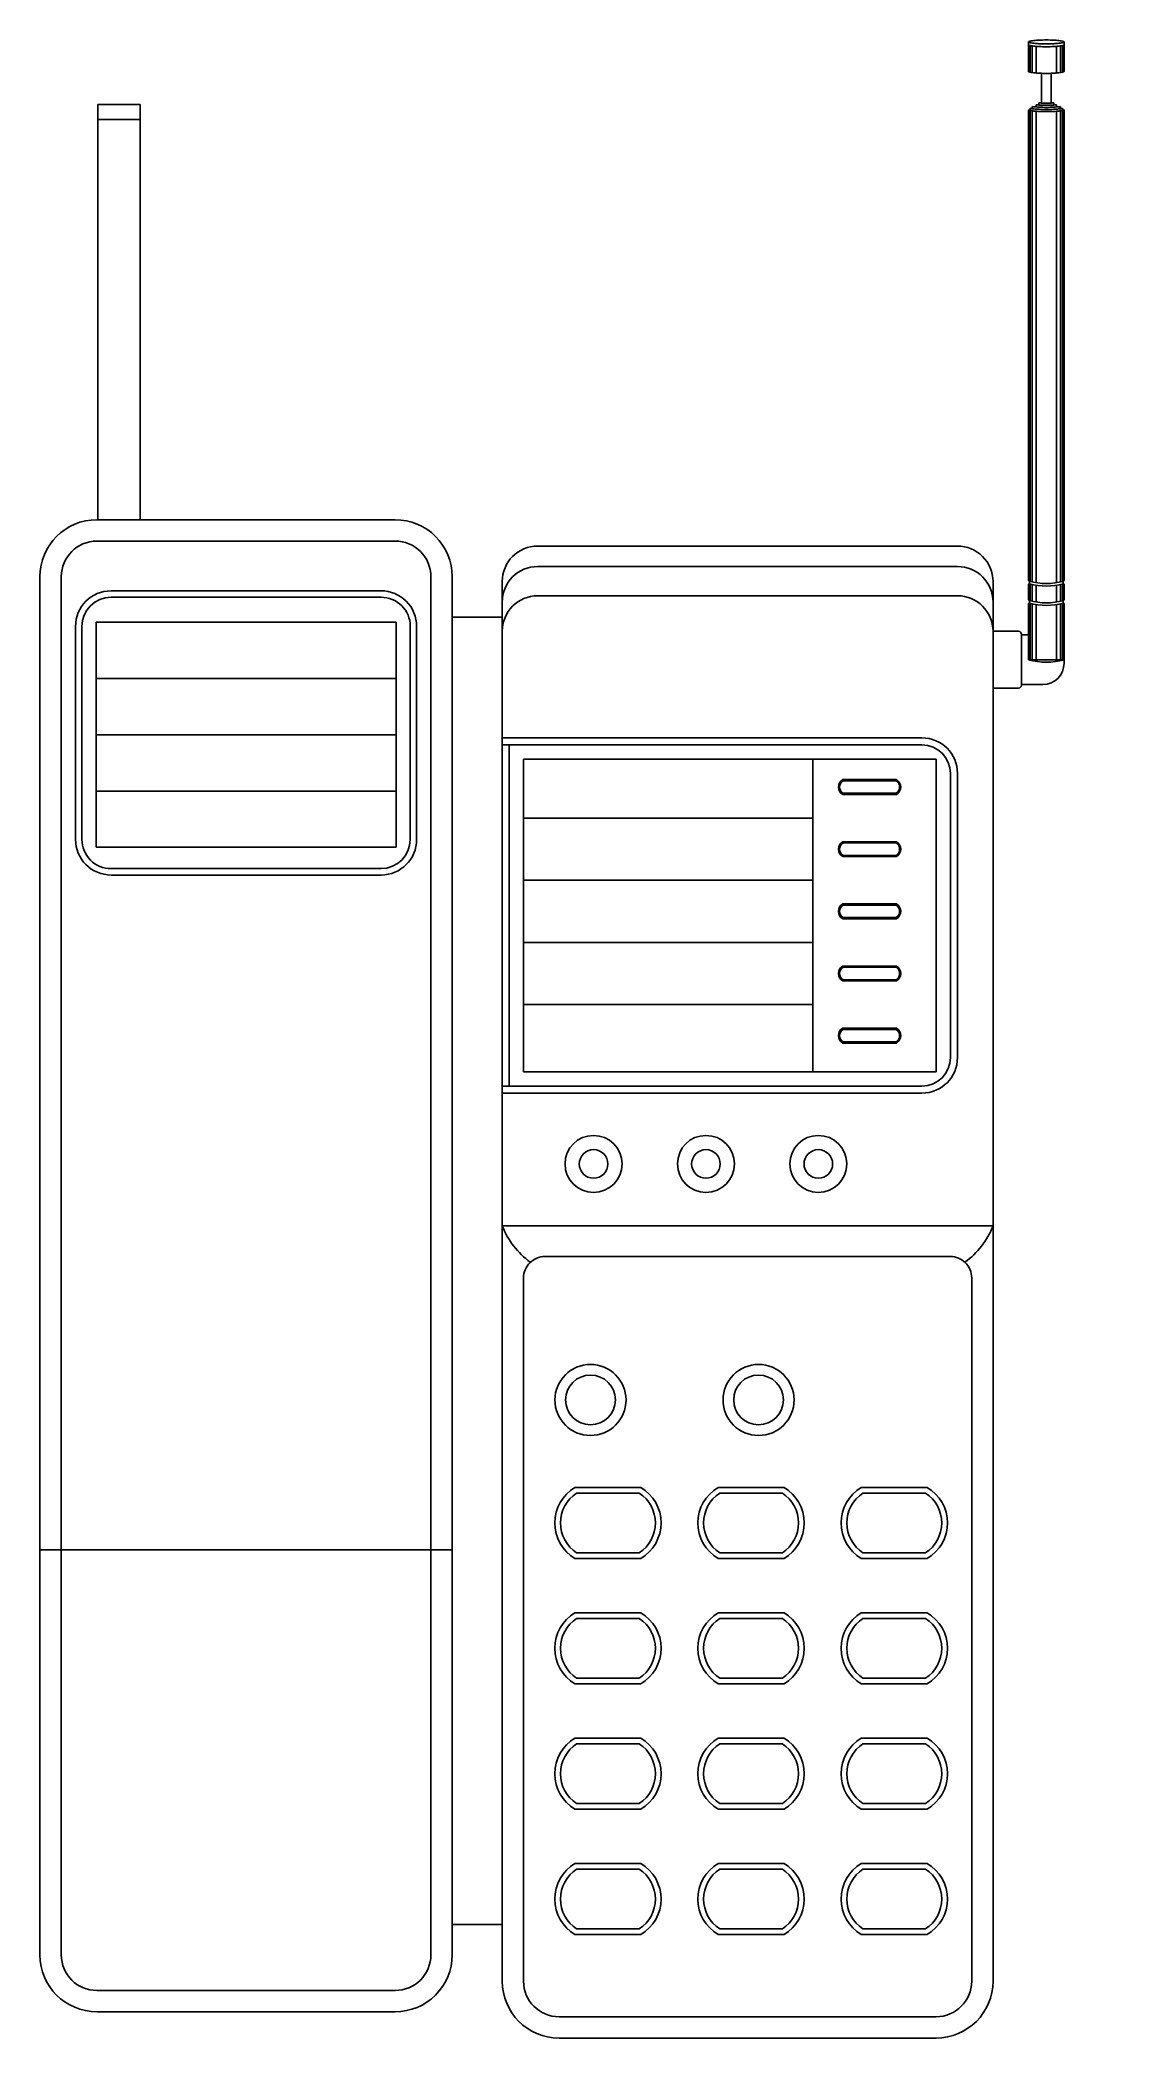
# Model space of a CAD drawing. Extents: x 4.453 to 4.604, y 2.663 to 2.944.
import ezdxf

# ---------------------------------------------------------------- set-up
doc = ezdxf.new("R2010")
doc.units = 0
doc.header["$MEASUREMENT"] = 0
doc.layers.add('ACES', color=2, linetype='CONTINUOUS')
doc.layers.add('ACES-I', color=1, linetype='CONTINUOUS')

msp = doc.modelspace()

# ---------------------------------------------------------------- linework, layer by layer
at = {"layer": 'ACES'}
for p, q in [((4.592199651828278, 2.939399918090991), (4.592199651828278, 2.943556577597129)), ((4.597199651828278, 2.939399918090991), (4.597199651828278, 2.943556577597129)), ((4.59402824763998, 2.939175258014578), (4.59402824763998, 2.93495534410457)), ((4.595371056016576, 2.939175258014578), (4.595371056016576, 2.934955344104569)), ((4.46121980605142, 2.934740603830831), (4.46721980605142, 2.934740603830831)), ((4.46121980605142, 2.876296050397526), (4.46121980605142, 2.934740603830831)), ((4.46721980605142, 2.934740603830831), (4.46721980605142, 2.876296050397526)), ((4.592199651828278, 2.867755361325098), (4.592199651828278, 2.934019308688947)), ((4.592410114480684, 2.933912968444974), (4.592410114480684, 2.934221190402087)), ((4.59272580896264, 2.93415644443216), (4.59272580896264, 2.934460892081913)), ((4.593251967103694, 2.93439675247431), (4.593251967103694, 2.934697894084358)), ((4.593630925881979, 2.934971584843258), (4.593630925881979, 2.93467115818948)), ((4.595768377774577, 2.934971584843257), (4.595768377774577, 2.93467115818948)), ((4.596147336552861, 2.93439675247431), (4.596147336552861, 2.934697894084358)), ((4.596673494693918, 2.93415644443216), (4.596673494693918, 2.934460892081913)), ((4.596989189175872, 2.933912968444974), (4.596989189175872, 2.934221190402086)), ((4.597199651828278, 2.867755361325098), (4.597199651828278, 2.934019308688947)), ((4.461102284988566, 2.876296050397525), (4.46121980605142, 2.876296050397525)), ((4.46721980605142, 2.876296050397525), (4.503102284988566, 2.876296050397526)), ((4.523141585994233, 2.872598354866801), (4.582199651828279, 2.872598354866802)), ((4.453102284988566, 2.868296050397525), (4.453102284988566, 2.674296050397526)), ((4.511102284988566, 2.868296050397526), (4.511102284988566, 2.862598354866801)), ((4.518141585994234, 2.867598354866801), (4.518141585994234, 2.862598354866801)), ((4.587199651828278, 2.867598354866802), (4.587199651828278, 2.860598354866802)), ((4.592199651828278, 2.865033095650824), (4.592199651828278, 2.867192063945514)), ((4.592310161759102, 2.867291510118096), (4.592310161759102, 2.867648611989793)), ((4.597089141897453, 2.867291510116754), (4.597089141897453, 2.867648611989793)), ((4.597199651828278, 2.865033095650825), (4.597199651828278, 2.867192063945515)), ((4.592199651828278, 2.860098354866802), (4.592199651828278, 2.864469798271356)), ((4.592310161759102, 2.864569244443467), (4.592310161759102, 2.864926346315646)), ((4.597089141897453, 2.864569244442107), (4.597089141897453, 2.864926346315646)), ((4.597199651828278, 2.856598354866802), (4.597199651828278, 2.864469798271356)), ((4.518141585994234, 2.862598354866801), (4.511102284988565, 2.862598354866801)), ((4.587199651828278, 2.860598354866802), (4.590799651828278, 2.860598354866803)), ((4.591199651828278, 2.860198354866803), (4.591199651828278, 2.860098354866802)), ((4.591199651828278, 2.860098354866802), (4.592199651828278, 2.860098354866802)), ((4.597199651828278, 2.857098354866802), (4.597199651828278, 2.856098354866802)), ((4.587199651828278, 2.852598354866802), (4.590799651828278, 2.852598354866802)), ((4.587199651828278, 2.852598354866802), (4.587199651828278, 2.670598354866802)), ((4.591199651828278, 2.853098354866802), (4.591199651828278, 2.852998354866802)), ((4.591199651828278, 2.853098354866802), (4.594199651828278, 2.853098354866802)), ((4.518141585994234, 2.678598354866801), (4.511102284988565, 2.678598354866802)), ((4.511102284988565, 2.678598354866802), (4.511102284988565, 2.674296050397525)), ((4.518141585994234, 2.678598354866801), (4.518141585994234, 2.670598354866801)), ((4.461102284988566, 2.666296050397526), (4.503102284988565, 2.666296050397525)), ((4.526141585994234, 2.662598354866802), (4.579199651828278, 2.662598354866801))]:
    msp.add_line(p, q, dxfattribs=at)
for points in [[(4.597178351180786, 2.943506467148999, 0.2037166067445042), (4.597199651828278, 2.943556577597129, 0.3402222953324194), (4.597147885224426, 2.943623849139051, 0.03744663574923868), (4.596467418781244, 2.943750619025508, 0.01597467810338586), (4.595733899851504, 2.943807493815061, 0.01135934946128536), (4.594699651828278, 2.943830993616805, 0.01135934946105342), (4.593665403805067, 2.943807493815062, 0.01597467810357692), (4.592931884875312, 2.943750619025508, 0.03744663574955492), (4.59225141843213, 2.943623849139051, 0.3402222953295732), (4.592199651828278, 2.943556577597129, 0.3402222953277932)], [(4.592199651828278, 2.939399918090991, 0.3402222953277932), (4.59225141843213, 2.939332646549069, 0.0374466357492389), (4.592931884875312, 2.939205876662612, 0.01597467810353046), (4.593665403805066, 2.939149001873058, 0.003986503239431687), (4.59402824763998, 2.939135402480801, 0.01135934946119753)], [(4.595371056016576, 2.939135402480801, 0.003986503239495054), (4.595733899851492, 2.939149001873059, 0.01597467810369119), (4.596467418781244, 2.939205876662612, 0.03744663574912146), (4.597147885224427, 2.939332646549069, 0.3402222953284234), (4.597199651828278, 2.939399918090991, 0.3402222953324194)], [(4.592199651828278, 2.934019308688947, 0.3402222953277932), (4.59225141843213, 2.933952037147025, 0.008830109944980749), (4.592410114480684, 2.933912968444974, 0.01597467810353046)], [(4.592410114480684, 2.934221190402087, 0.01862353988038308), (4.59272580896264, 2.93415644443216, 0.01597467810378742)], [(4.59272580896264, 2.934460892081913, 0.01703504552089286), (4.592997351508163, 2.934421685000062, 0.005858912975407436), (4.593251967103694, 2.93439675247431, 0.01135934946088001)], [(4.593251967103694, 2.934697894084358, 0.008946465564118409), (4.593630925881979, 2.93467115818948, 0.01135934946096765)], [(4.593630925881979, 2.934971584843258, 0.002158915777050329), (4.593719907580202, 2.934967154056359, 0.00357623835800873), (4.59402824763998, 2.93495534410457, 0.007782794936798455)], [(4.595371056016576, 2.934955344104569, 0.003576238358122314), (4.595679396076361, 2.934967154056359, 0.002158915776910856), (4.595768377774577, 2.934971584843257, 0.03744663574831585)], [(4.595768377774577, 2.93467115818948, 0.00894646556425153), (4.596147336552861, 2.934697894084358, 0.03744663574882812)], [(4.596147336552861, 2.93439675247431, 0.005858912975614633), (4.596401952148399, 2.934421685000063, 0.01703504552058099), (4.596673494693918, 2.934460892081913, 0.03744663574860889)], [(4.596673494693918, 2.93415644443216, 0.01862353988018291), (4.596989189175872, 2.934221190402086, 0.03744663574913838)], [(4.596989189175872, 2.933912968444974, 0.008830109944988273), (4.597147885224427, 2.933952037147025, 0.3402222953284234), (4.597199651828278, 2.934019308688947, 0.3402222953324194)]]:
    msp.add_lwpolyline(points, format="xyb", dxfattribs=at)
for centre, radius, start, end in [((4.594699651828278, 2.875931481857467), 0.008962970012128202, 254.6441078463023, 254.6441078463071), ((4.461102284988566, 2.868296050397525), 0.008, 90.00000000000053, 180), ((4.503102284988566, 2.868296050397526), 0.008, 0, 90.00000000000057), ((4.523141585994233, 2.867598354866801), 0.005, 90, 180), ((4.582199651828279, 2.867598354866802), 0.005, 0, 90.00000000000026), ((4.592299651828278, 2.867755361325098), 0.0001, 180, 254.2887426561623), ((4.592299651828278, 2.867192063945514), 0.0001, 74.64410784652935, 180), ((4.597099651828279, 2.867192063945515), 0.0001, 0, 105.3558921534706), ((4.592299651828278, 2.865033095650824), 0.0001, 180, 254.2887426565877), ((4.592299651828278, 2.864469798271356), 0.0001, 74.64410784618359, 180), ((4.594699651828278, 2.873564932348535), 0.008962970012128202, 254.2887426565208, 254.5382035267163), ((4.597099651828279, 2.864469798271356), 0.0001, 0, 105.3558921538164), ((4.594699651828278, 2.873564932348535), 0.008962970012128202, 285.4617964732838, 285.7112573434846), ((4.597099651828279, 2.865033095650825), 0.0001, 285.7112573433434, 0), ((4.590799651828278, 2.860198354866803), 0.0004, 0, 90.00000000000635), ((4.594199651828278, 2.856098354866802), 0.003, 270, 0), ((4.590799651828278, 2.852998354866802), 0.0004, 270.0000000000064, 0), ((4.461102284988566, 2.674296050397526), 0.008, 180, 270), ((4.503102284988565, 2.674296050397525), 0.008, 269.9999999999994, 359.9999999999997), ((4.526141585994234, 2.670598354866801), 0.008, 180, 270), ((4.579199651828278, 2.670598354866802), 0.008, 270, 0)]:
    msp.add_arc(centre, radius, start, end, dxfattribs=at)
at = {"layer": 'ACES-I'}
for p, q in [((4.592199651828278, 2.943506467148999), (4.592220952475771, 2.943506467148999)), ((4.592410114480684, 2.939293577847019), (4.592410114480684, 2.943049351588065)), ((4.59272580896264, 2.939233194076615), (4.59272580896264, 2.942988967817664)), ((4.593251967103694, 2.939175258014578), (4.593251967103694, 2.942931031755714)), ((4.596147336552861, 2.939175258014578), (4.596147336552861, 2.942931031755829)), ((4.596673494693918, 2.939233194076616), (4.596673494693918, 2.94298896781764)), ((4.596989189175872, 2.939293577847018), (4.596989189175872, 2.94304935158804)), ((4.597178351180786, 2.943506467148999), (4.597199651828278, 2.943506467148999)), ((4.592410114480684, 2.867621584935757), (4.592410114480684, 2.933912968444974)), ((4.592725808962639, 2.86754427083666), (4.59272580896264, 2.933852584674571)), ((4.593251967103694, 2.867441914512442), (4.593251967103694, 2.933794648612534)), ((4.596147336552861, 2.867441914512442), (4.596147336552861, 2.933794648612534)), ((4.596673494693917, 2.86754427083666), (4.596673494693918, 2.933852584674572)), ((4.596989189175872, 2.867621584935757), (4.596989189175872, 2.933912968444974)), ((4.46121980605142, 2.932619906727131), (4.46721980605142, 2.932619906727131)), ((4.46121980605142, 2.876296050397525), (4.46721980605142, 2.876296050397525)), ((4.461102284988566, 2.873296050397525), (4.503102284988566, 2.873296050397526)), ((4.523141585994233, 2.869717117953858), (4.582199651828278, 2.869717117953858)), ((4.456102284988566, 2.868296050397525), (4.456102284988566, 2.674296050397526)), ((4.463102284988565, 2.866296050397525), (4.501102284988566, 2.866296050397526)), ((4.508102284988566, 2.868296050397526), (4.508102284988565, 2.674296050397525)), ((4.592410114480684, 2.86489931926161), (4.592410114480684, 2.867265868770542)), ((4.592725808962639, 2.864822005162513), (4.592725808962639, 2.867188554671446)), ((4.593251967103694, 2.864719648838295), (4.593251967103694, 2.867086198347228)), ((4.596147336552861, 2.864719648838295), (4.596147336552861, 2.867086198347228)), ((4.596673494693917, 2.864822005162513), (4.596673494693917, 2.867188554671446)), ((4.596989189175872, 2.86489931926161), (4.596989189175872, 2.867265868770543)), ((4.463102284988565, 2.865396050397525), (4.501102284988566, 2.865396050397526)), ((4.523141585994233, 2.865598354866802), (4.582199651828278, 2.865598354866802)), ((4.592410114480684, 2.856598354866802), (4.592410114480684, 2.864543603096396)), ((4.592725808962639, 2.856598354866802), (4.592725808962639, 2.864466288997299)), ((4.593251967103694, 2.856598354866802), (4.593251967103694, 2.864363932673081)), ((4.596147336552861, 2.856598354866802), (4.596147336552861, 2.864363932673081)), ((4.596673494693917, 2.856598354866802), (4.596673494693917, 2.864466288997299)), ((4.596989189175872, 2.856598354866802), (4.596989189175872, 2.864543603096395)), ((4.458102284988565, 2.861296050397526), (4.458102284988565, 2.831296050397525)), ((4.459002284988565, 2.861296050397526), (4.459002284988565, 2.831296050397525)), ((4.461002284988565, 2.861896050397525), (4.461002284988565, 2.846046050397526)), ((4.461002284988565, 2.861896050397525), (4.503202284988566, 2.861896050397526)), ((4.503202284988566, 2.861896050397526), (4.503202284988566, 2.830196050397526)), ((4.505202284988566, 2.861296050397526), (4.505202284988566, 2.831296050397526)), ((4.506102284988565, 2.861296050397526), (4.506102284988565, 2.831296050397526)), ((4.511102284988566, 2.862598354866801), (4.511102284988565, 2.678598354866802)), ((4.518141585994234, 2.862598354866801), (4.518141585994234, 2.678598354866801)), ((4.587199651828278, 2.860598354866802), (4.587199651828278, 2.852598354866802)), ((4.591199651828278, 2.860098354866802), (4.591199651828278, 2.853098354866802)), ((4.592199651828278, 2.856598354866802), (4.592199651828278, 2.860098354866802)), ((4.592199651828278, 2.856598354866802), (4.597199651828278, 2.856598354866802)), ((4.461002284988565, 2.853971050397526), (4.503202284988566, 2.853971050397526)), ((4.461002284988565, 2.846046050397526), (4.461002284988565, 2.830196050397525)), ((4.461002284988565, 2.846046050397526), (4.503202284988566, 2.846046050397526)), ((4.518141585994234, 2.845598354866802), (4.577199651828279, 2.845598354866802)), ((4.518141585994234, 2.844598354866802), (4.577199651828279, 2.844598354866802)), ((4.519141585994234, 2.844598354866802), (4.519141585994234, 2.796598354866801)), ((4.521141585994235, 2.842598354866802), (4.521141585994234, 2.798598354866801)), ((4.521141585994235, 2.842598354866802), (4.579199651828278, 2.842598354866802)), ((4.561837905775052, 2.842598354866801), (4.561837905775051, 2.798598354866801)), ((4.579199651828278, 2.842598354866802), (4.579199651828278, 2.798598354866801)), ((4.581199651828278, 2.840598354866802), (4.581199651828278, 2.800598354866801)), ((4.582199651828279, 2.840598354866802), (4.582199651828279, 2.800598354866801)), ((4.461002284988565, 2.838121050397525), (4.503202284988566, 2.838121050397525)), ((4.573627869160964, 2.839720960136871), (4.56604794238914, 2.839720960136871)), ((4.57358021719434, 2.839553762610069), (4.566095594355833, 2.839553762610069)), ((4.57358021719434, 2.837798188578643), (4.566095594355833, 2.837798188578643)), ((4.573627869160964, 2.83763099105184), (4.56604794238914, 2.83763099105184)), ((4.561837905775052, 2.834303053521689), (4.521141585994235, 2.83430305352169)), ((4.461002284988565, 2.830196050397525), (4.503202284988566, 2.830196050397526)), ((4.573627869160964, 2.83097511599154), (4.56604794238914, 2.83097511599154)), ((4.57358021719434, 2.830807918464738), (4.566095594355833, 2.830807918464738)), ((4.463102284988565, 2.827196050397526), (4.501102284988566, 2.827196050397526)), ((4.573627869160964, 2.828885146906508), (4.56604794238914, 2.828885146906508)), ((4.57358021719434, 2.829052344433312), (4.566095594355833, 2.829052344433312)), ((4.463102284988565, 2.826296050397525), (4.501102284988566, 2.826296050397526)), ((4.561837905775052, 2.82555720937636), (4.521141585994234, 2.82555720937636)), ((4.573627869160964, 2.82222927184621), (4.56604794238914, 2.82222927184621)), ((4.57358021719434, 2.822062074319406), (4.566095594355833, 2.822062074319406)), ((4.573627869160964, 2.820139302761178), (4.56604794238914, 2.820139302761178)), ((4.57358021719434, 2.82030650028798), (4.566095594355833, 2.82030650028798)), ((4.561837905775051, 2.816811365231027), (4.521141585994235, 2.816811365231028)), ((4.573627869160964, 2.813483427700878), (4.56604794238914, 2.813483427700878)), ((4.57358021719434, 2.813316230174075), (4.566095594355833, 2.813316230174075)), ((4.573627869160964, 2.811393458615847), (4.56604794238914, 2.811393458615847)), ((4.57358021719434, 2.811560656142649), (4.566095594355833, 2.811560656142649)), ((4.561837905775051, 2.808065521085697), (4.521141585994234, 2.808065521085697)), ((4.573627869160964, 2.804737583555547), (4.56604794238914, 2.804737583555547)), ((4.57358021719434, 2.804570386028744), (4.566095594355833, 2.804570386028744)), ((4.573627869160964, 2.802647614470516), (4.56604794238914, 2.802647614470516)), ((4.57358021719434, 2.802814811997318), (4.566095594355833, 2.802814811997318)), ((4.521141585994234, 2.798598354866801), (4.579199651828278, 2.798598354866801)), ((4.518141585994234, 2.796598354866802), (4.577199651828279, 2.796598354866801)), ((4.518141585994234, 2.795598354866802), (4.577199651828279, 2.795598354866801)), ((4.518141585994234, 2.7769029950177), (4.587199651828279, 2.7769029950177)), ((4.524141585994234, 2.772598354866801), (4.581199651828279, 2.772598354866801)), ((4.521141585994234, 2.769598354866801), (4.521141585994235, 2.670598354866801)), ((4.584199651828278, 2.769598354866801), (4.584199651828278, 2.670598354866802)), ((4.528378764992832, 2.740102296313106), (4.53764696261805, 2.740102296313106)), ((4.528606768205722, 2.739302296313106), (4.537418959404831, 2.739302296313106)), ((4.548523939088775, 2.740102296313106), (4.557792136713993, 2.740102296313106)), ((4.557792136713993, 2.740102296313106), (4.548523939088775, 2.740102296313106)), ((4.548751942301665, 2.739302296313106), (4.557564133500774, 2.739302296313106)), ((4.557564133501103, 2.739302296313106), (4.548751942301994, 2.739302296313106)), ((4.577937310809936, 2.740102296313106), (4.568669113184718, 2.740102296313106)), ((4.577709307597046, 2.739302296313106), (4.568897116397937, 2.739302296313106)), ((4.453102284988566, 2.731296050397525), (4.511102284988565, 2.731296050397525)), ((4.528606768205721, 2.730902296313106), (4.537418959404831, 2.730902296313106)), ((4.548751942301664, 2.730902296313106), (4.557564133500774, 2.730902296313106)), ((4.557564133501104, 2.730902296313106), (4.548751942301994, 2.730902296313106)), ((4.577709307597047, 2.730902296313106), (4.568897116397937, 2.730902296313106)), ((4.528378764992832, 2.730102296313107), (4.53764696261805, 2.730102296313107)), ((4.548523939088775, 2.730102296313107), (4.557792136713993, 2.730102296313107)), ((4.557792136713993, 2.730102296313107), (4.548523939088775, 2.730102296313107)), ((4.577937310809936, 2.730102296313107), (4.568669113184718, 2.730102296313107)), ((4.528378764992832, 2.722453104444103), (4.53764696261805, 2.722453104444103)), ((4.528378764992832, 2.722453104444103), (4.53764696261805, 2.722453104444103)), ((4.557792136713993, 2.722453104444103), (4.548523939088775, 2.722453104444103)), ((4.548523939088775, 2.722453104444103), (4.557792136713993, 2.722453104444103)), ((4.548523939088775, 2.722453104444103), (4.557792136713993, 2.722453104444103)), ((4.557792136713993, 2.722453104444103), (4.548523939088775, 2.722453104444103)), ((4.577937310809936, 2.722453104444103), (4.568669113184718, 2.722453104444103)), ((4.577937310809936, 2.722453104444103), (4.568669113184718, 2.722453104444103)), ((4.528606768205722, 2.721653104444103), (4.537418959404831, 2.721653104444103)), ((4.528606768205721, 2.721653104444103), (4.537418959404831, 2.721653104444103)), ((4.557564133501103, 2.721653104444103), (4.548751942301994, 2.721653104444103)), ((4.548751942301665, 2.721653104444103), (4.557564133500774, 2.721653104444103)), ((4.548751942301664, 2.721653104444103), (4.557564133500774, 2.721653104444103)), ((4.557564133501104, 2.721653104444103), (4.548751942301994, 2.721653104444103)), ((4.577709307597046, 2.721653104444103), (4.568897116397937, 2.721653104444103)), ((4.577709307597047, 2.721653104444103), (4.568897116397937, 2.721653104444103)), ((4.528378764992832, 2.712453104444104), (4.53764696261805, 2.712453104444104)), ((4.528378764992832, 2.712453104444104), (4.53764696261805, 2.712453104444104)), ((4.528606768205721, 2.713253104444104), (4.537418959404831, 2.713253104444104)), ((4.528606768205722, 2.713253104444104), (4.537418959404831, 2.713253104444104)), ((4.557792136713993, 2.712453104444104), (4.548523939088775, 2.712453104444104)), ((4.548523939088775, 2.712453104444104), (4.557792136713993, 2.712453104444104)), ((4.548523939088775, 2.712453104444104), (4.557792136713993, 2.712453104444104)), ((4.557792136713993, 2.712453104444104), (4.548523939088775, 2.712453104444104)), ((4.557564133501104, 2.713253104444104), (4.548751942301994, 2.713253104444104)), ((4.548751942301664, 2.713253104444104), (4.557564133500774, 2.713253104444104)), ((4.548751942301665, 2.713253104444104), (4.557564133500774, 2.713253104444104)), ((4.557564133501103, 2.713253104444104), (4.548751942301994, 2.713253104444104)), ((4.577937310809936, 2.712453104444104), (4.568669113184718, 2.712453104444104)), ((4.577937310809936, 2.712453104444104), (4.568669113184718, 2.712453104444104)), ((4.577709307597047, 2.713253104444104), (4.568897116397937, 2.713253104444104)), ((4.577709307597046, 2.713253104444104), (4.568897116397937, 2.713253104444104)), ((4.528378764992832, 2.7048039125751), (4.53764696261805, 2.7048039125751)), ((4.528378764992832, 2.7048039125751), (4.53764696261805, 2.7048039125751)), ((4.528606768205721, 2.704003912575101), (4.537418959404831, 2.704003912575101)), ((4.528606768205722, 2.704003912575101), (4.537418959404831, 2.704003912575101)), ((4.557792136713993, 2.7048039125751), (4.548523939088775, 2.7048039125751)), ((4.548523939088775, 2.7048039125751), (4.557792136713993, 2.7048039125751)), ((4.548523939088775, 2.7048039125751), (4.557792136713993, 2.7048039125751)), ((4.557792136713993, 2.7048039125751), (4.548523939088775, 2.7048039125751)), ((4.557564133501104, 2.704003912575101), (4.548751942301994, 2.704003912575101)), ((4.548751942301664, 2.704003912575101), (4.557564133500774, 2.704003912575101)), ((4.548751942301665, 2.704003912575101), (4.557564133500774, 2.704003912575101)), ((4.557564133501103, 2.704003912575101), (4.548751942301994, 2.704003912575101)), ((4.577937310809936, 2.7048039125751), (4.568669113184718, 2.7048039125751)), ((4.577937310809936, 2.7048039125751), (4.568669113184718, 2.7048039125751)), ((4.577709307597047, 2.704003912575101), (4.568897116397937, 2.704003912575101)), ((4.577709307597046, 2.704003912575101), (4.568897116397937, 2.704003912575101)), ((4.528378764992832, 2.694803912575101), (4.53764696261805, 2.694803912575101)), ((4.528378764992832, 2.694803912575101), (4.53764696261805, 2.694803912575101)), ((4.528606768205722, 2.695603912575101), (4.537418959404831, 2.695603912575101)), ((4.528606768205721, 2.695603912575101), (4.537418959404831, 2.695603912575101)), ((4.557792136713993, 2.694803912575101), (4.548523939088775, 2.694803912575101)), ((4.548523939088775, 2.694803912575101), (4.557792136713993, 2.694803912575101)), ((4.548523939088775, 2.694803912575101), (4.557792136713993, 2.694803912575101)), ((4.557792136713993, 2.694803912575101), (4.548523939088775, 2.694803912575101)), ((4.557564133501103, 2.695603912575101), (4.548751942301994, 2.695603912575101)), ((4.548751942301665, 2.695603912575101), (4.557564133500774, 2.695603912575101)), ((4.548751942301664, 2.695603912575101), (4.557564133500774, 2.695603912575101)), ((4.557564133501104, 2.695603912575101), (4.548751942301994, 2.695603912575101)), ((4.577937310809936, 2.694803912575101), (4.568669113184718, 2.694803912575101)), ((4.577937310809936, 2.694803912575101), (4.568669113184718, 2.694803912575101)), ((4.577709307597046, 2.695603912575101), (4.568897116397937, 2.695603912575101)), ((4.577709307597047, 2.695603912575101), (4.568897116397937, 2.695603912575101)), ((4.528378764992832, 2.687154720706098), (4.53764696261805, 2.687154720706098)), ((4.528378764992832, 2.687154720706098), (4.53764696261805, 2.687154720706098)), ((4.528606768205722, 2.686354720706098), (4.537418959404831, 2.686354720706098)), ((4.528606768205721, 2.686354720706098), (4.537418959404831, 2.686354720706098)), ((4.557792136713993, 2.687154720706098), (4.548523939088775, 2.687154720706098)), ((4.548523939088775, 2.687154720706098), (4.557792136713993, 2.687154720706098)), ((4.548523939088775, 2.687154720706098), (4.557792136713993, 2.687154720706098)), ((4.557792136713993, 2.687154720706098), (4.548523939088775, 2.687154720706098)), ((4.557564133501103, 2.686354720706098), (4.548751942301994, 2.686354720706098)), ((4.548751942301665, 2.686354720706098), (4.557564133500774, 2.686354720706098)), ((4.548751942301664, 2.686354720706098), (4.557564133500774, 2.686354720706098)), ((4.557564133501104, 2.686354720706098), (4.548751942301994, 2.686354720706098)), ((4.577937310809936, 2.687154720706098), (4.568669113184718, 2.687154720706098)), ((4.577937310809936, 2.687154720706098), (4.568669113184718, 2.687154720706098)), ((4.577709307597046, 2.686354720706098), (4.568897116397937, 2.686354720706098)), ((4.577709307597047, 2.686354720706098), (4.568897116397937, 2.686354720706098)), ((4.528606768205721, 2.677954720706098), (4.537418959404831, 2.677954720706098)), ((4.528606768205722, 2.677954720706098), (4.537418959404831, 2.677954720706098)), ((4.557564133501104, 2.677954720706098), (4.548751942301994, 2.677954720706098)), ((4.548751942301664, 2.677954720706098), (4.557564133500774, 2.677954720706098)), ((4.548751942301665, 2.677954720706098), (4.557564133500774, 2.677954720706098)), ((4.557564133501103, 2.677954720706098), (4.548751942301994, 2.677954720706098)), ((4.577709307597047, 2.677954720706098), (4.568897116397937, 2.677954720706098)), ((4.577709307597046, 2.677954720706098), (4.568897116397937, 2.677954720706098)), ((4.528378764992832, 2.677154720706098), (4.53764696261805, 2.677154720706098)), ((4.528378764992832, 2.677154720706098), (4.53764696261805, 2.677154720706098)), ((4.557792136713993, 2.677154720706098), (4.548523939088775, 2.677154720706098)), ((4.548523939088775, 2.677154720706098), (4.557792136713993, 2.677154720706098)), ((4.548523939088775, 2.677154720706098), (4.557792136713993, 2.677154720706098)), ((4.557792136713993, 2.677154720706098), (4.548523939088775, 2.677154720706098)), ((4.577937310809936, 2.677154720706098), (4.568669113184718, 2.677154720706098)), ((4.577937310809936, 2.677154720706098), (4.568669113184718, 2.677154720706098)), ((4.461102284988566, 2.669296050397526), (4.503102284988565, 2.669296050397525)), ((4.526141585994234, 2.665598354866801), (4.579199651828278, 2.665598354866802))]:
    msp.add_line(p, q, dxfattribs=at)
for points in [[(4.592199651828278, 2.943556577597129, 0.3402222953302532), (4.59225141843213, 2.943489306055207, 0.0374466357492389)], [(4.592199651828278, 2.943155691832199, 0.3402222953277932), (4.59225141843213, 2.943088420290278, 0.0374466357492389), (4.592931884875312, 2.942961650403821, 0.01597467810353046), (4.593665403805066, 2.942904775614267, 0.01135934946104367), (4.594699651828278, 2.942881275812524, 0.01135934946119753), (4.595733899851492, 2.942904775614267, 0.01597467810369119), (4.596467418781244, 2.942961650403821, 0.03744663574912146), (4.597147885224427, 2.943088420290278, 0.3402222953284234), (4.597199651828278, 2.943155691832199, 0.3402222953324194)], [(4.59225141843213, 2.943489306055207, 0.0374466357492389), (4.592931884875312, 2.943362536168751, 0.01597467810353046), (4.593665403805066, 2.943305661379197, 0.01135934946104367), (4.594699651828278, 2.943282161577454, 0.01135934946119753), (4.595733899851492, 2.943305661379197, 0.01597467810369119), (4.596467418781244, 2.943362536168751, 0.03744663574912146), (4.597147885224427, 2.943489306055207, 0.1276578587886125), (4.597178351180786, 2.943506467148999, 0.3402222953324194)], [(4.59402824763998, 2.939135402480801, 0.007372512364147035), (4.594699651828278, 2.939125502071315, 0.007372512364237595), (4.595371056016576, 2.939135402480801, 0.01597467810369119)], [(4.592410114480684, 2.933912968444974, 0.02860706665136765), (4.592931884875312, 2.933825267260568, 0.01597467810353046), (4.593665403805066, 2.933768392471014, 0.01135934946104367), (4.594699651828278, 2.933744892669271, 0.01135934946119753), (4.595733899851492, 2.933768392471015, 0.01597467810369119), (4.596467418781244, 2.933825267260568, 0.02860706665124084), (4.596989189175872, 2.933912968444974, 0.3402222953284234)], [(4.59272580896264, 2.93415644443216, 0.01392941157177063), (4.592964618191739, 2.934123476130315, 0.01597467810378742), (4.59367902974886, 2.93406808286735, 0.01135934946091345), (4.594699651828278, 2.934044892669271, 0.01135934946141563), (4.595720273907729, 2.934068082867352, 0.0159746781032592), (4.596434685464817, 2.934123476130315, 0.01392941157180914), (4.596673494693918, 2.93415644443216, 0.03744663574913838)], [(4.593251967103694, 2.93439675247431, 0.01011481843969505), (4.593692655692645, 2.934367773263686, 0.01135934946088001), (4.594699651828278, 2.934344892669272, 0.01135934946131878), (4.595706647963938, 2.934367773263687, 0.01011481843920999), (4.596147336552861, 2.93439675247431, 0.01703504552058099)], [(4.593630925881979, 2.93467115818948, 0.001776583966883081), (4.593706281636419, 2.934667463660023, 0.01135934946096765), (4.594699651828278, 2.934644892669272, 0.01135934946138185), (4.595693022020162, 2.934667463660023, 0.00177658396632359), (4.595768377774577, 2.93467115818948, 0.03744663574882812)], [(4.59402824763998, 2.93495534410457, 0.007782794936698177), (4.594699651828278, 2.934944892669272, 0.007782794936798455), (4.595371056016576, 2.934955344104569, 0.002158915776910856)]]:
    msp.add_lwpolyline(points, format="xyb", dxfattribs=at)
for centre, radius in [((4.530993113228258, 2.785630806678904), 0.004012395873434826), ((4.530993113228258, 2.785630806678904), 0.002012395873434826), ((4.546806672901094, 2.785630806678904), 0.004012395873434826), ((4.546806672901093, 2.785630806678904), 0.004012395873434826), ((4.546806672901094, 2.785630806678904), 0.002012395873434826), ((4.546806672901093, 2.785630806678904), 0.002012395873434826), ((4.562620232573929, 2.785630806678904), 0.004012395873434826), ((4.562620232573929, 2.785630806678904), 0.002012395873434826), ((4.530559518576775, 2.752411810824322), 0.005), ((4.554212111759843, 2.752411810824322), 0.005), ((4.530559518576775, 2.752411810824322), 0.0035), ((4.554212111759843, 2.752411810824322), 0.0035)]:
    msp.add_circle(centre, radius, dxfattribs=at)
for centre, radius, start, end in [((4.461102284988566, 2.868296050397525), 0.005, 90.00000000000053, 180), ((4.503102284988566, 2.868296050397526), 0.005, 0, 90.00000000000057), ((4.523141585994233, 2.864717117953858), 0.005, 90, 180), ((4.582199651828278, 2.864717117953858), 0.005, 0, 90), ((4.463102284988565, 2.861296050397526), 0.005, 90.00000000000044, 180), ((4.501102284988566, 2.861296050397526), 0.005, 0, 90.0000000000005), ((4.594699651828278, 2.876287198022682), 0.008962970012128202, 254.288742656297, 254.5382035267163), ((4.594699651828278, 2.876287198022682), 0.008962970012128202, 254.5382035267163, 285.4617964732838), ((4.594699651828278, 2.875931481857467), 0.008962970012128202, 254.6441078463071, 285.3558921537039), ((4.594699651828278, 2.876287198022682), 0.008962970012128202, 285.4617964732838, 285.7112573437085), ((4.597099651828279, 2.867755361325098), 0.0001, 285.7112573437688, 0), ((4.463102284988565, 2.861296050397526), 0.0041, 90.00000000000044, 180), ((4.501102284988566, 2.861296050397526), 0.0041, 0, 90.0000000000005), ((4.523141585994233, 2.860598354866802), 0.005, 90, 180), ((4.582199651828278, 2.860598354866802), 0.005, 0, 90), ((4.594699651828278, 2.873564932348535), 0.008962970012128202, 254.5382035267163, 285.4617964732838), ((4.594699651828278, 2.87320921618332), 0.008962970012128202, 254.6441078463257, 285.3558921536805), ((4.594699651828278, 2.865205609448741), 0.008962970012128202, 253.8039202742519, 286.1960797257535), ((4.577199651828279, 2.840598354866802), 0.005, 0, 90), ((4.577199651828279, 2.840598354866802), 0.004, 0, 90), ((4.566667175902014, 2.838675975594356), 0.001214678079806302, 120.6499948888031, 239.3500051111969), ((4.566667175902014, 2.838675975594356), 0.001047480553003782, 123.0706458920643, 236.9293541079357), ((4.57300863564809, 2.838675975594356), 0.001047480553003782, 303.0706458952044, 56.92935410479837), ((4.57300863564809, 2.838675975594356), 0.001214678079806302, 300.6499948888032, 59.35000511119684), ((4.463102284988565, 2.831296050397525), 0.005, 180, 270.0000000000005), ((4.463102284988565, 2.831296050397525), 0.0041, 180, 270.0000000000005), ((4.501102284988566, 2.831296050397526), 0.005, 270.0000000000004, 0), ((4.501102284988566, 2.831296050397526), 0.0041, 270.0000000000004, 0), ((4.566667175902014, 2.829930131449025), 0.001214678079806302, 120.6499948888031, 239.3500051111969), ((4.566667175902014, 2.829930131449025), 0.001047480553003782, 123.0706458920643, 236.9293541079357), ((4.57300863564809, 2.829930131449025), 0.001047480553003782, 303.0706458952044, 56.92935410479837), ((4.57300863564809, 2.829930131449025), 0.001214678079806302, 300.6499948888032, 59.35000511119684), ((4.566667175902014, 2.821184287303693), 0.001214678079806302, 120.6499948888031, 239.3500051111969), ((4.566667175902014, 2.821184287303693), 0.001047480553003782, 123.0706458920643, 236.9293541079357), ((4.57300863564809, 2.821184287303693), 0.001047480553003782, 303.0706458952016, 56.92935410479564), ((4.57300863564809, 2.821184287303693), 0.001214678079806302, 300.6499948888032, 59.35000511119685), ((4.566667175902014, 2.812438443158362), 0.001214678079806302, 120.6499948888031, 239.3500051111969), ((4.566667175902014, 2.812438443158362), 0.001047480553003782, 123.0706458920643, 236.9293541079357), ((4.57300863564809, 2.812438443158362), 0.001047480553003782, 303.0706458952016, 56.92935410479563), ((4.57300863564809, 2.812438443158362), 0.001214678079806302, 300.6499948888032, 59.35000511119684), ((4.566667175902014, 2.803692599013031), 0.001214678079806302, 120.6499948888031, 239.3500051111969), ((4.566667175902014, 2.803692599013031), 0.001047480553003782, 123.0706458920643, 236.9293541079357), ((4.57300863564809, 2.803692599013031), 0.001047480553003782, 303.0706458952016, 56.92935410479563), ((4.57300863564809, 2.803692599013031), 0.001214678079806302, 300.6499948888032, 59.35000511119684), ((4.577199651828279, 2.800598354866801), 0.004, 270, 0), ((4.577199651828279, 2.800598354866801), 0.005, 270, 0), ((4.529045999759928, 2.781256288970487), 0.01174126942936097, 201.7630262426314, 233.7065030064049), ((4.576295238062585, 2.781256288970487), 0.01174126942936097, 306.2934969935951, 338.2369737573688), ((4.524141585994234, 2.769598354866801), 0.003, 89.99999999999972, 180), ((4.581199651828279, 2.769598354866801), 0.003, 0, 90.00000000000027), ((4.531341648593876, 2.735102296313106), 0.005811942810570298, 120.6499948888031, 239.3500051111969), ((4.531341648593876, 2.735102296313106), 0.005011942810570298, 123.0706458952016, 236.9293541047956), ((4.534684079017005, 2.735102296313106), 0.005011942810570298, 303.0706458920642, 56.92935410793569), ((4.534684079017005, 2.735102296313106), 0.005811942810570298, 300.6499948888032, 59.35000511119682), ((4.551486822689819, 2.735102296313106), 0.005811942810570298, 120.6499948888031, 239.3500051111969), ((4.55148682268982, 2.735102296313106), 0.005811942810570298, 120.6499948888031, 239.3500051111969), ((4.551486822689819, 2.735102296313106), 0.005011942810570298, 123.0706458952016, 236.9293541047956), ((4.55148682268982, 2.735102296313106), 0.005011942810570298, 123.0706458920643, 236.9293541079357), ((4.554829253112948, 2.735102296313106), 0.005011942810570298, 303.0706458920642, 56.92935410793569), ((4.554829253112949, 2.735102296313106), 0.005011942810570298, 303.0706458952044, 56.92935410479837), ((4.554829253112948, 2.735102296313106), 0.005811942810570298, 300.6499948888032, 59.35000511119682), ((4.554829253112949, 2.735102296313106), 0.005811942810570298, 300.6499948888032, 59.35000511119684), ((4.571631996785763, 2.735102296313106), 0.005811942810570298, 120.6499948888031, 239.3500051111969), ((4.571631996785763, 2.735102296313106), 0.005011942810570298, 123.0706458920643, 236.9293541079357), ((4.574974427208892, 2.735102296313106), 0.005011942810570298, 303.0706458952044, 56.92935410479837), ((4.574974427208892, 2.735102296313106), 0.005811942810570298, 300.6499948888032, 59.35000511119684), ((4.531341648593876, 2.717453104444103), 0.005811942810570298, 120.6499948888031, 239.3500051111969), ((4.531341648593876, 2.717453104444103), 0.005811942810570298, 120.6499948888031, 239.3500051111969), ((4.534684079017005, 2.717453104444103), 0.005811942810570298, 300.6499948888032, 59.35000511119682), ((4.534684079017005, 2.717453104444103), 0.005811942810570298, 300.6499948888032, 59.35000511119684), ((4.55148682268982, 2.717453104444103), 0.005811942810570298, 120.6499948888031, 239.3500051111969), ((4.551486822689819, 2.717453104444103), 0.005811942810570298, 120.6499948888031, 239.3500051111969), ((4.551486822689819, 2.717453104444103), 0.005811942810570298, 120.6499948888031, 239.3500051111969), ((4.55148682268982, 2.717453104444103), 0.005811942810570298, 120.6499948888031, 239.3500051111969), ((4.554829253112949, 2.717453104444103), 0.005811942810570298, 300.6499948888032, 59.35000511119684), ((4.554829253112948, 2.717453104444103), 0.005811942810570298, 300.6499948888032, 59.35000511119682), ((4.554829253112948, 2.717453104444103), 0.005811942810570298, 300.6499948888032, 59.35000511119684), ((4.554829253112949, 2.717453104444103), 0.005811942810570298, 300.6499948888032, 59.35000511119684), ((4.571631996785763, 2.717453104444103), 0.005811942810570298, 120.6499948888031, 239.3500051111969), ((4.571631996785763, 2.717453104444103), 0.005811942810570298, 120.6499948888031, 239.3500051111969), ((4.574974427208892, 2.717453104444103), 0.005811942810570298, 300.6499948888032, 59.35000511119684), ((4.574974427208892, 2.717453104444103), 0.005811942810570298, 300.6499948888032, 59.35000511119684), ((4.531341648593876, 2.717453104444103), 0.005011942810570298, 123.0706458952016, 236.9293541047956), ((4.531341648593876, 2.717453104444103), 0.005011942810570298, 123.0706458952044, 236.9293541047984), ((4.534684079017005, 2.717453104444103), 0.005011942810570298, 303.0706458920642, 56.92935410793569), ((4.534684079017005, 2.717453104444103), 0.005011942810570298, 303.0706458920642, 56.92935410793573), ((4.55148682268982, 2.717453104444103), 0.005011942810570298, 123.0706458920643, 236.9293541079357), ((4.551486822689819, 2.717453104444103), 0.005011942810570298, 123.0706458952016, 236.9293541047956), ((4.551486822689819, 2.717453104444103), 0.005011942810570298, 123.0706458952044, 236.9293541047984), ((4.55148682268982, 2.717453104444103), 0.005011942810570298, 123.0706458920643, 236.9293541079357), ((4.554829253112949, 2.717453104444103), 0.005011942810570298, 303.0706458952044, 56.92935410479837), ((4.554829253112948, 2.717453104444103), 0.005011942810570298, 303.0706458920642, 56.92935410793569), ((4.554829253112948, 2.717453104444103), 0.005011942810570298, 303.0706458920642, 56.92935410793573), ((4.554829253112949, 2.717453104444103), 0.005011942810570298, 303.0706458952016, 56.92935410479563), ((4.571631996785763, 2.717453104444103), 0.005011942810570298, 123.0706458920643, 236.9293541079357), ((4.571631996785763, 2.717453104444103), 0.005011942810570298, 123.0706458920643, 236.9293541079357), ((4.574974427208892, 2.717453104444103), 0.005011942810570298, 303.0706458952044, 56.92935410479837), ((4.574974427208892, 2.717453104444103), 0.005011942810570298, 303.0706458952016, 56.92935410479563), ((4.531341648593876, 2.699803912575101), 0.005811942810570298, 120.6499948888031, 239.3500051111969), ((4.531341648593876, 2.699803912575101), 0.005811942810570298, 120.6499948888031, 239.3500051111969), ((4.531341648593876, 2.699803912575101), 0.005011942810570298, 123.0706458952044, 236.9293541047984), ((4.531341648593876, 2.699803912575101), 0.005011942810570298, 123.0706458952016, 236.9293541047956), ((4.534684079017005, 2.699803912575101), 0.005011942810570298, 303.0706458920642, 56.92935410793573), ((4.534684079017005, 2.699803912575101), 0.005011942810570298, 303.0706458920642, 56.92935410793573), ((4.534684079017005, 2.699803912575101), 0.005811942810570298, 300.6499948888032, 59.35000511119684), ((4.534684079017005, 2.699803912575101), 0.005811942810570298, 300.6499948888032, 59.35000511119684), ((4.55148682268982, 2.699803912575101), 0.005811942810570298, 120.6499948888031, 239.3500051111969), ((4.551486822689819, 2.699803912575101), 0.005811942810570298, 120.6499948888031, 239.3500051111969), ((4.551486822689819, 2.699803912575101), 0.005811942810570298, 120.6499948888031, 239.3500051111969), ((4.55148682268982, 2.699803912575101), 0.005811942810570298, 120.6499948888031, 239.3500051111969), ((4.55148682268982, 2.699803912575101), 0.005011942810570298, 123.0706458920643, 236.9293541079357), ((4.551486822689819, 2.699803912575101), 0.005011942810570298, 123.0706458952044, 236.9293541047984), ((4.551486822689819, 2.699803912575101), 0.005011942810570298, 123.0706458952016, 236.9293541047956), ((4.55148682268982, 2.699803912575101), 0.005011942810570298, 123.0706458920643, 236.9293541079357), ((4.554829253112949, 2.699803912575101), 0.005011942810570298, 303.0706458952016, 56.92935410479563), ((4.554829253112948, 2.699803912575101), 0.005011942810570298, 303.0706458920642, 56.92935410793573), ((4.554829253112948, 2.699803912575101), 0.005011942810570298, 303.0706458920642, 56.92935410793573), ((4.554829253112949, 2.699803912575101), 0.005011942810570298, 303.0706458952044, 56.92935410479837), ((4.554829253112949, 2.699803912575101), 0.005811942810570298, 300.6499948888032, 59.35000511119684), ((4.554829253112948, 2.699803912575101), 0.005811942810570298, 300.6499948888032, 59.35000511119684), ((4.554829253112948, 2.699803912575101), 0.005811942810570298, 300.6499948888032, 59.35000511119684), ((4.554829253112949, 2.699803912575101), 0.005811942810570298, 300.6499948888032, 59.35000511119684), ((4.571631996785763, 2.699803912575101), 0.005811942810570298, 120.6499948888031, 239.3500051111969), ((4.571631996785763, 2.699803912575101), 0.005811942810570298, 120.6499948888031, 239.3500051111969), ((4.571631996785763, 2.699803912575101), 0.005011942810570298, 123.0706458920643, 236.9293541079357), ((4.571631996785763, 2.699803912575101), 0.005011942810570298, 123.0706458920643, 236.9293541079357), ((4.574974427208892, 2.699803912575101), 0.005011942810570298, 303.0706458952016, 56.92935410479563), ((4.574974427208892, 2.699803912575101), 0.005011942810570298, 303.0706458952044, 56.92935410479837), ((4.574974427208892, 2.699803912575101), 0.005811942810570298, 300.6499948888032, 59.35000511119684), ((4.574974427208892, 2.699803912575101), 0.005811942810570298, 300.6499948888032, 59.35000511119684), ((4.531341648593876, 2.682154720706098), 0.005811942810570298, 120.6499948888031, 239.3500051111969), ((4.531341648593876, 2.682154720706098), 0.005811942810570298, 120.6499948888031, 239.3500051111969), ((4.531341648593876, 2.682154720706098), 0.005011942810570298, 123.0706458952016, 236.9293541047956), ((4.531341648593876, 2.682154720706098), 0.005011942810570298, 123.0706458952044, 236.9293541047984), ((4.534684079017005, 2.682154720706098), 0.005011942810570298, 303.0706458920642, 56.92935410793573), ((4.534684079017005, 2.682154720706098), 0.005011942810570298, 303.0706458920642, 56.92935410793573), ((4.534684079017005, 2.682154720706098), 0.005811942810570298, 300.6499948888032, 59.35000511119684), ((4.534684079017005, 2.682154720706098), 0.005811942810570298, 300.6499948888032, 59.35000511119684), ((4.55148682268982, 2.682154720706098), 0.005811942810570298, 120.6499948888031, 239.3500051111969), ((4.551486822689819, 2.682154720706098), 0.005811942810570298, 120.6499948888031, 239.3500051111969), ((4.551486822689819, 2.682154720706098), 0.005811942810570298, 120.6499948888031, 239.3500051111969), ((4.55148682268982, 2.682154720706098), 0.005811942810570298, 120.6499948888031, 239.3500051111969), ((4.55148682268982, 2.682154720706098), 0.005011942810570298, 123.0706458920643, 236.9293541079357), ((4.551486822689819, 2.682154720706098), 0.005011942810570298, 123.0706458952016, 236.9293541047956), ((4.551486822689819, 2.682154720706098), 0.005011942810570298, 123.0706458952044, 236.9293541047984), ((4.55148682268982, 2.682154720706098), 0.005011942810570298, 123.0706458920643, 236.9293541079357), ((4.554829253112949, 2.682154720706098), 0.005011942810570298, 303.0706458952044, 56.92935410479837), ((4.554829253112948, 2.682154720706098), 0.005011942810570298, 303.0706458920642, 56.92935410793573), ((4.554829253112948, 2.682154720706098), 0.005011942810570298, 303.0706458920642, 56.92935410793573), ((4.554829253112949, 2.682154720706098), 0.005011942810570298, 303.0706458952016, 56.92935410479563), ((4.554829253112949, 2.682154720706098), 0.005811942810570298, 300.6499948888032, 59.35000511119684), ((4.554829253112948, 2.682154720706098), 0.005811942810570298, 300.6499948888032, 59.35000511119684), ((4.554829253112948, 2.682154720706098), 0.005811942810570298, 300.6499948888032, 59.35000511119684), ((4.554829253112949, 2.682154720706098), 0.005811942810570298, 300.6499948888032, 59.35000511119684), ((4.571631996785763, 2.682154720706098), 0.005811942810570298, 120.6499948888031, 239.3500051111969), ((4.571631996785763, 2.682154720706098), 0.005811942810570298, 120.6499948888031, 239.3500051111969), ((4.571631996785763, 2.682154720706098), 0.005011942810570298, 123.0706458920643, 236.9293541079357), ((4.571631996785763, 2.682154720706098), 0.005011942810570298, 123.0706458920643, 236.9293541079357), ((4.574974427208892, 2.682154720706098), 0.005011942810570298, 303.0706458952044, 56.92935410479837), ((4.574974427208892, 2.682154720706098), 0.005011942810570298, 303.0706458952016, 56.92935410479563), ((4.574974427208892, 2.682154720706098), 0.005811942810570298, 300.6499948888032, 59.35000511119684), ((4.574974427208892, 2.682154720706098), 0.005811942810570298, 300.6499948888032, 59.35000511119684), ((4.461102284988566, 2.674296050397526), 0.005, 180, 270), ((4.503102284988565, 2.674296050397525), 0.005, 269.9999999999994, 359.9999999999997), ((4.526141585994234, 2.670598354866801), 0.005, 180, 270), ((4.579199651828278, 2.670598354866802), 0.005, 270, 0)]:
    msp.add_arc(centre, radius, start, end, dxfattribs=at)

doc.saveas('drawing.dxf')
